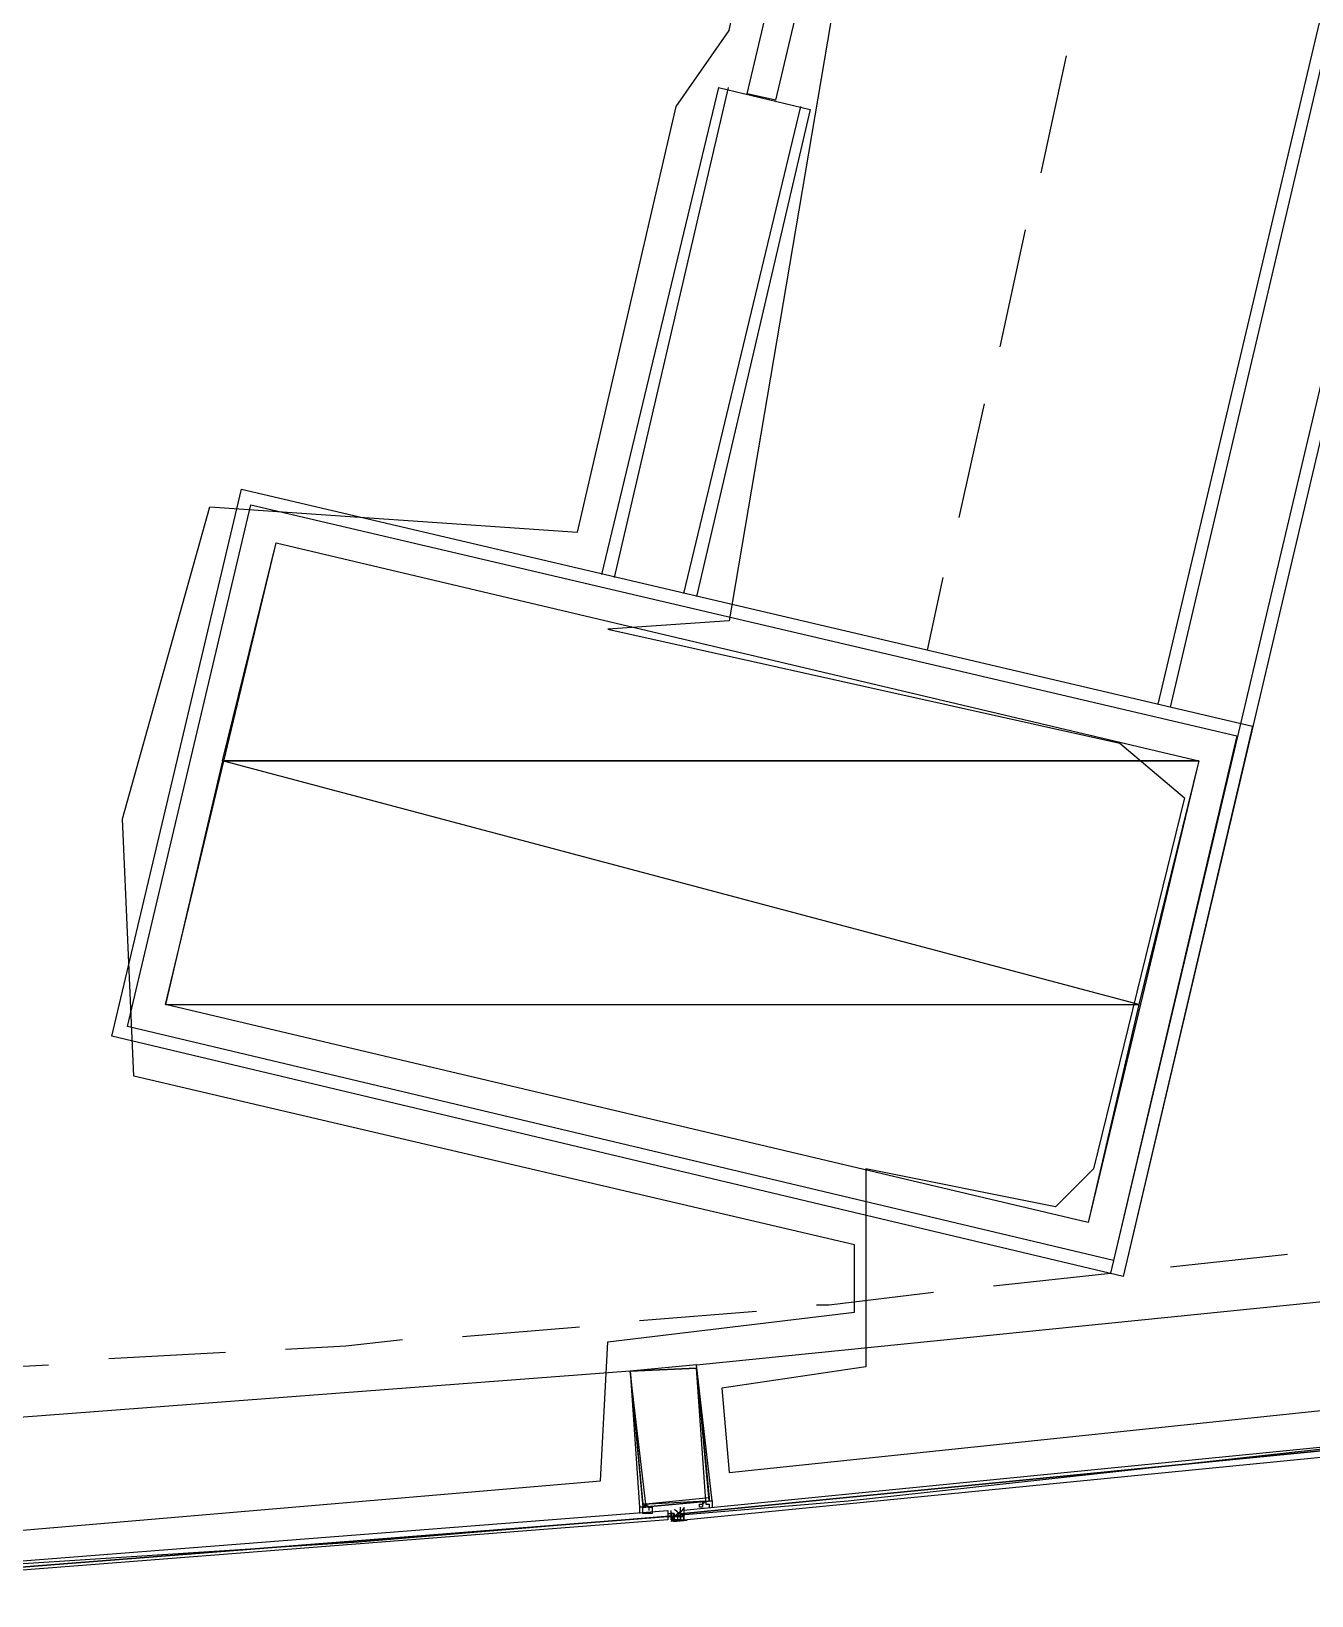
# Model space of a CAD drawing. Header units: feet. Extents: x -84 to 198, y -22 to 181.
# Drawn here: x 69.41 to 74.81, y 15.92 to 22.52 of the extents above; entities that cross this region are included whole.
import ezdxf

# ---------------------------------------------------------------- set-up
doc = ezdxf.new("R2010")
doc.units = ezdxf.units.FT
for name, color, linetype in [('A-AREA-COMUN', 252, 'CONTINUOUS'), ('A-AREA-UNIDAD', 30, 'CONTINUOUS'), ('A-LINEA', 7, 'CONTINUOUS'), ('A-MURO-CONCRETO', 8, 'CONTINUOUS')]:
    doc.layers.add(name, color=color, linetype=linetype)

msp = doc.modelspace()

# ---------------------------------------------------------------- linework, layer by layer
at = {"layer": 'A-AREA-COMUN'}
msp.add_lwpolyline([(65.52, 41.44), (59.728, 16.64), (56.352, 16.8356), (56.32, 16.48), (63.04, 16.0889), (68.48, 16.1244), (71.808, 16.4089), (71.84, 16.9956), (72.88, 17.12), (72.88, 17.4044), (69.84, 18.1156), (69.792, 19.2), (70.16, 20.5156), (71.712, 20.4089), (72.128, 22.2044), (72.352, 22.5244), (73.92, 30.0444)], dxfattribs=at)
at = {"layer": 'A-AREA-UNIDAD'}
msp.add_lwpolyline([(73.76, 27.52), (73.248, 25.3156), (72.352, 20.0356), (71.84, 20), (74, 19.52), (74.272, 19.2889), (73.888, 17.7244), (73.728, 17.5644), (72.928, 17.7244), (72.928, 16.8889), (72.32, 16.8), (72.352, 16.4444), (76.608, 16.8889), (84.928, 18.4889)], dxfattribs=at)
at = {"layer": 'A-LINEA'}
for p, q in [((78.3333, 35.7644), (73.96, 17.2844)), ((78.36, 35.6978), (74.0133, 17.2711)), ((76.44, 29.3111), (74.16, 19.6844)), ((74.2133, 19.6711), (76.4933, 29.3511)), ((73.7733, 22.4178), (73.6667, 21.9244)), ((72.3067, 22.2844), (71.8133, 20.2311)), ((72.3467, 22.2844), (71.8667, 20.2178)), ((72.3067, 22.2844), (72.6933, 22.1911)), ((72.16, 20.1511), (72.6533, 22.2044)), ((72.6933, 22.1911), (72.2133, 20.1378)), ((73.6, 21.6844), (73.4933, 21.1911)), ((73.4267, 20.9511), (73.32, 20.4711)), ((73.2533, 20.2178), (73.1867, 19.9111)), ((74.2133, 17.3111), (74.7067, 17.3644)), ((72.2133, 16.8978), (75.9067, 17.2711)), ((73.4667, 17.2311), (73.96, 17.2844)), ((71.9733, 17.0844), (72.4667, 17.1244)), ((71.2267, 17.0178), (71.72, 17.0578)), ((68.9867, 16.8711), (69.48, 16.8978)), ((69.7333, 16.9244), (70.2267, 16.9511)), ((71.9333, 16.8711), (68.2267, 16.5911)), ((72, 16.2978), (72, 16.2978)), ((72.16, 16.2978), (72.16, 16.2978)), ((72.24, 16.3111), (72.24, 16.3244)), ((72.24, 16.2978), (72.24, 16.2978)), ((72.2533, 16.3111), (72.2533, 16.3111)), ((72.2533, 16.2978), (72.2533, 16.2978)), ((72.2533, 16.2978), (72.2533, 16.2978)), ((72.2667, 16.3244), (72.2667, 16.3244)), ((72, 16.2711), (72, 16.2711)), ((72, 16.2711), (72, 16.2711)), ((72.0133, 16.2711), (72.0133, 16.2711)), ((72.0933, 16.2844), (72.0933, 16.2844)), ((72.0933, 16.2844), (72.0933, 16.2844)), ((72.0933, 16.2844), (72.0933, 16.2844)), ((72.0933, 16.2844), (72.0933, 16.2844)), ((72.0933, 16.2844), (72.0933, 16.2711)), ((72.0933, 16.2844), (72.0933, 16.2844)), ((72.0933, 16.2844), (72.0933, 16.2844)), ((72.0933, 16.2711), (72.0933, 16.2711)), ((72.0933, 16.2711), (72.0933, 16.2711)), ((72.0933, 16.2711), (72.0933, 16.2711)), ((72.0933, 16.2711), (72.0933, 16.2578)), ((72.0933, 16.2711), (72.0933, 16.2711)), ((72.0933, 16.2711), (72.0933, 16.2711)), ((72.0933, 16.2711), (72.0933, 16.2711)), ((72.0933, 16.2711), (72.0933, 16.2711)), ((72.0933, 16.2711), (72.0933, 16.2711)), ((72.0933, 16.2711), (72.1067, 16.2711)), ((72.0933, 16.2578), (72.0933, 16.2578)), ((72.0933, 16.2578), (72.0933, 16.2578)), ((72.0933, 16.2578), (72.0933, 16.2578)), ((72.0933, 16.2578), (72.0933, 16.2444)), ((72.0933, 16.2578), (72.1067, 16.2578)), ((72.0933, 16.2578), (72.0933, 16.2578)), ((72.0933, 16.2578), (72.0933, 16.2578)), ((72.0933, 16.2578), (72.1067, 16.2578)), ((72.0933, 16.2578), (72.0933, 16.2578)), ((72.0933, 16.2578), (72.0933, 16.2578)), ((72.0933, 16.2578), (72.0933, 16.2578)), ((72.1067, 16.2578), (72.0933, 16.2578)), ((72.0933, 16.2578), (72.0933, 16.2578)), ((72.0933, 16.2578), (72.0933, 16.2578)), ((72.0933, 16.2578), (72.0933, 16.2578)), ((72.0933, 16.2444), (72.0933, 16.2444)), ((72.0933, 16.2444), (72.0933, 16.2444)), ((72.0933, 16.2444), (72.0933, 16.2444)), ((72.1626, 16.2415), (72.1048, 16.237)), ((72.1067, 16.2844), (72.1067, 16.2844)), ((72.1067, 16.2844), (72.1067, 16.2844)), ((72.1067, 16.2844), (72.1067, 16.2844)), ((72.1067, 16.2844), (72.1067, 16.2844)), ((72.1067, 16.2844), (72.1067, 16.2844)), ((72.1067, 16.2844), (72.1067, 16.2844)), ((72.1067, 16.2844), (72.1067, 16.2844)), ((72.1067, 16.2711), (72.1067, 16.2711)), ((72.1067, 16.2711), (72.1067, 16.2711)), ((72.1067, 16.2711), (72.1067, 16.2711)), ((72.1067, 16.2711), (72.1067, 16.2711)), ((72.1067, 16.2711), (72.1067, 16.2711)), ((72.1067, 16.2711), (72.12, 16.2711)), ((72.1067, 16.2711), (72.1067, 16.2578)), ((72.1067, 16.2711), (72.1067, 16.2711)), ((72.1067, 16.2711), (72.1067, 16.2711)), ((72.1067, 16.2711), (72.1067, 16.2711)), ((72.1067, 16.2711), (72.1067, 16.2711)), ((72.1067, 16.2711), (72.1067, 16.2711)), ((72.1067, 16.2711), (72.1067, 16.2711)), ((72.1067, 16.2711), (72.1067, 16.2711)), ((72.1067, 16.2578), (72.1067, 16.2711)), ((72.1067, 16.2711), (72.1067, 16.2711)), ((72.1067, 16.2711), (72.1067, 16.2711)), ((72.1067, 16.2578), (72.1067, 16.2711)), ((72.1067, 16.2711), (72.1067, 16.2711)), ((72.1067, 16.2711), (72.1067, 16.2711)), ((72.1067, 16.2711), (72.1067, 16.2711)), ((72.1067, 16.2711), (72.1067, 16.2711)), ((72.1067, 16.2711), (72.1067, 16.2711)), ((72.1067, 16.2711), (72.12, 16.2711)), ((72.1067, 16.2711), (72.1067, 16.2711)), ((72.1067, 16.2711), (72.1067, 16.2711)), ((72.1067, 16.2578), (72.1067, 16.2711)), ((72.12, 16.2711), (72.1067, 16.2711)), ((72.1067, 16.2711), (72.1067, 16.2711)), ((72.1067, 16.2711), (72.1067, 16.2711)), ((72.1067, 16.2711), (72.1067, 16.2711)), ((72.1067, 16.2711), (72.1067, 16.2711)), ((72.1067, 16.2711), (72.1067, 16.2578)), ((72.1067, 16.2578), (72.1067, 16.2444)), ((72.1067, 16.2578), (72.1067, 16.2444)), ((72.1067, 16.2578), (72.12, 16.2578)), ((72.1067, 16.2578), (72.12, 16.2578)), ((72.1067, 16.2578), (72.1067, 16.2578)), ((72.1067, 16.2578), (72.1067, 16.2578)), ((72.1067, 16.2578), (72.1067, 16.2578)), ((72.1067, 16.2578), (72.1067, 16.2578)), ((72.1067, 16.2578), (72.1067, 16.2578)), ((72.1067, 16.2578), (72.1067, 16.2578)), ((72.1067, 16.2578), (72.1067, 16.2578)), ((72.1067, 16.2578), (72.1067, 16.2578)), ((72.1067, 16.2578), (72.1067, 16.2578)), ((72.1067, 16.2578), (72.1067, 16.2578)), ((72.1067, 16.2578), (72.1067, 16.2578)), ((72.1067, 16.2578), (72.1067, 16.2578)), ((72.1067, 16.2578), (72.1067, 16.2578)), ((72.1067, 16.2578), (72.1067, 16.2578)), ((72.1067, 16.2578), (72.1067, 16.2578)), ((72.1067, 16.2578), (72.1067, 16.2578)), ((72.1067, 16.2578), (72.1067, 16.2578)), ((72.1067, 16.2578), (72.1067, 16.2578)), ((72.1067, 16.2578), (72.1067, 16.2578)), ((72.1067, 16.2578), (72.1067, 16.2444)), ((72.1067, 16.2578), (72.1067, 16.2578)), ((72.1067, 16.2444), (72.1067, 16.2578)), ((72.1067, 16.2578), (72.1067, 16.2578)), ((72.1067, 16.2444), (72.1067, 16.2578)), ((72.1067, 16.2578), (72.1067, 16.2578)), ((72.1067, 16.2578), (72.1067, 16.2578)), ((72.1067, 16.2578), (72.1067, 16.2578)), ((72.1067, 16.2578), (72.1067, 16.2578)), ((72.1067, 16.2578), (72.1067, 16.2578)), ((72.12, 16.2578), (72.1067, 16.2578)), ((72.1067, 16.2578), (72.1067, 16.2578)), ((72.1067, 16.2578), (72.1067, 16.2578)), ((72.1067, 16.2578), (72.1067, 16.2578)), ((72.1067, 16.2578), (72.1067, 16.2578)), ((72.1067, 16.2578), (72.1067, 16.2578)), ((72.1067, 16.2578), (72.1067, 16.2578)), ((72.12, 16.2578), (72.1067, 16.2578)), ((72.1067, 16.2578), (72.1067, 16.2578)), ((72.1067, 16.2578), (72.1067, 16.2578)), ((72.1067, 16.2578), (72.1067, 16.2578)), ((72.1067, 16.2578), (72.1067, 16.2578)), ((72.12, 16.2578), (72.1067, 16.2444)), ((72.12, 16.2444), (72.1067, 16.2578)), ((72.1067, 16.2444), (72.1067, 16.2578)), ((72.1067, 16.2444), (72.12, 16.2444)), ((72.1067, 16.2444), (72.1067, 16.2444)), ((72.1067, 16.2444), (72.1067, 16.2444)), ((72.1067, 16.2444), (72.1067, 16.2444)), ((72.1067, 16.2444), (72.1067, 16.2444)), ((72.1067, 16.2444), (72.1067, 16.2444)), ((72.1067, 16.2444), (72.1067, 16.2444)), ((72.1067, 16.2444), (72.1067, 16.2444)), ((72.1067, 16.2444), (72.1067, 16.2444)), ((72.1067, 16.2444), (72.1067, 16.2444)), ((72.1067, 16.2444), (72.1067, 16.2444)), ((72.1067, 16.2444), (72.1067, 16.2444)), ((72.1067, 16.2444), (72.1067, 16.2444)), ((72.1067, 16.2444), (72.1067, 16.2444)), ((72.1067, 16.2444), (72.1067, 16.2444)), ((72.1067, 16.2444), (72.1067, 16.2444)), ((72.1067, 16.2444), (72.1067, 16.2444)), ((72.1067, 16.2444), (72.1067, 16.2444)), ((72.1067, 16.2444), (72.1067, 16.2444)), ((72.1067, 16.2444), (72.1067, 16.2444)), ((72.1067, 16.2444), (72.1067, 16.2444)), ((72.1067, 16.2444), (72.1067, 16.2444)), ((72.1067, 16.2444), (72.1067, 16.2444)), ((72.1067, 16.2444), (72.1067, 16.2444)), ((72.1067, 16.2444), (72.1067, 16.2444)), ((72.12, 16.2444), (72.1067, 16.2444)), ((72.1067, 16.2444), (72.1067, 16.2444)), ((72.1067, 16.2444), (72.1067, 16.2444)), ((72.1067, 16.2444), (72.1067, 16.2444)), ((72.1067, 16.2444), (72.1067, 16.2444)), ((72.1067, 16.2444), (72.12, 16.2444)), ((72.1067, 16.2444), (72.12, 16.2444)), ((72.1067, 16.2444), (72.1067, 16.2444)), ((72.1742, 16.2419), (72.1165, 16.2362)), ((72.12, 16.2711), (72.12, 16.2711)), ((72.12, 16.2711), (72.12, 16.2711)), ((72.12, 16.2711), (72.12, 16.2711)), ((72.12, 16.2578), (72.12, 16.2711)), ((72.12, 16.2711), (72.12, 16.2711)), ((72.12, 16.2578), (72.12, 16.2711)), ((72.12, 16.2711), (72.12, 16.2711)), ((72.12, 16.2711), (72.12, 16.2578)), ((72.12, 16.2711), (72.12, 16.2711)), ((72.12, 16.2711), (72.12, 16.2711)), ((72.12, 16.2711), (72.12, 16.2578)), ((72.12, 16.2711), (72.12, 16.2711)), ((72.12, 16.2711), (72.12, 16.2711)), ((72.12, 16.2711), (72.12, 16.2711)), ((72.1333, 16.2711), (72.12, 16.2578)), ((72.12, 16.2711), (72.12, 16.2711)), ((72.12, 16.2711), (72.12, 16.2711)), ((72.12, 16.2578), (72.12, 16.2711)), ((72.12, 16.2711), (72.12, 16.2711)), ((72.12, 16.2711), (72.12, 16.2711)), ((72.12, 16.2578), (72.12, 16.2578)), ((72.12, 16.2578), (72.12, 16.2578)), ((72.12, 16.2578), (72.12, 16.2578)), ((72.12, 16.2578), (72.12, 16.2578)), ((72.12, 16.2578), (72.12, 16.2578)), ((72.12, 16.2578), (72.12, 16.2578)), ((72.12, 16.2578), (72.12, 16.2578)), ((72.12, 16.2578), (72.12, 16.2578)), ((72.12, 16.2578), (72.12, 16.2578)), ((72.12, 16.2578), (72.1333, 16.2578)), ((72.12, 16.2578), (72.12, 16.2578)), ((72.12, 16.2578), (72.1333, 16.2578)), ((72.12, 16.2578), (72.12, 16.2578)), ((72.12, 16.2578), (72.12, 16.2578)), ((72.12, 16.2578), (72.12, 16.2578)), ((72.12, 16.2578), (72.12, 16.2578)), ((72.12, 16.2444), (72.12, 16.2578)), ((72.12, 16.2578), (72.12, 16.2578)), ((72.12, 16.2578), (72.1333, 16.2578)), ((72.12, 16.2444), (72.12, 16.2578)), ((72.12, 16.2578), (72.12, 16.2578)), ((72.12, 16.2578), (72.12, 16.2578)), ((72.12, 16.2578), (72.12, 16.2578)), ((72.12, 16.2578), (72.12, 16.2578)), ((72.12, 16.2578), (72.12, 16.2578)), ((72.12, 16.2578), (72.12, 16.2578)), ((72.12, 16.2578), (72.12, 16.2578)), ((72.12, 16.2578), (72.12, 16.2578)), ((72.12, 16.2578), (72.12, 16.2578)), ((72.12, 16.2578), (72.12, 16.2578)), ((72.12, 16.2578), (72.12, 16.2444)), ((72.12, 16.2578), (72.12, 16.2578)), ((72.12, 16.2578), (72.12, 16.2578)), ((72.12, 16.2578), (72.12, 16.2578)), ((72.12, 16.2578), (72.12, 16.2578)), ((72.12, 16.2578), (72.12, 16.2578)), ((72.1333, 16.2578), (72.12, 16.2578)), ((72.12, 16.2578), (72.12, 16.2578)), ((72.12, 16.2578), (72.12, 16.2578)), ((72.12, 16.2578), (72.12, 16.2578)), ((72.12, 16.2578), (72.12, 16.2578)), ((72.12, 16.2578), (72.12, 16.2578)), ((72.12, 16.2578), (72.12, 16.2578)), ((72.1333, 16.2578), (72.12, 16.2578)), ((72.12, 16.2578), (72.12, 16.2578)), ((72.12, 16.2578), (72.12, 16.2578)), ((72.12, 16.2578), (72.12, 16.2578)), ((72.12, 16.2578), (72.12, 16.2578)), ((72.12, 16.2578), (72.12, 16.2578)), ((72.12, 16.2578), (72.12, 16.2578)), ((72.12, 16.2578), (72.12, 16.2578)), ((72.12, 16.2578), (72.12, 16.2578)), ((72.12, 16.2578), (72.12, 16.2578)), ((72.12, 16.2578), (72.12, 16.2578)), ((72.12, 16.2578), (72.12, 16.2578)), ((72.12, 16.2578), (72.12, 16.2578)), ((72.12, 16.2578), (72.12, 16.2578)), ((72.12, 16.2578), (72.12, 16.2578)), ((72.12, 16.2578), (72.12, 16.2578)), ((72.12, 16.2578), (72.12, 16.2578)), ((72.12, 16.2578), (72.12, 16.2578)), ((72.12, 16.2578), (72.12, 16.2578)), ((72.12, 16.2444), (72.1333, 16.2444)), ((72.12, 16.2444), (72.12, 16.2444)), ((72.12, 16.2444), (72.12, 16.2444)), ((72.12, 16.2444), (72.12, 16.2444)), ((72.12, 16.2444), (72.12, 16.2444)), ((72.12, 16.2444), (72.12, 16.2444)), ((72.12, 16.2444), (72.12, 16.2444)), ((72.12, 16.2444), (72.12, 16.2444)), ((72.12, 16.2444), (72.12, 16.2444)), ((72.12, 16.2444), (72.12, 16.2444)), ((72.12, 16.2444), (72.12, 16.2444)), ((72.12, 16.2444), (72.12, 16.2444)), ((72.12, 16.2444), (72.12, 16.2444)), ((72.12, 16.2444), (72.12, 16.2444)), ((72.12, 16.2444), (72.12, 16.2444)), ((72.12, 16.2444), (72.12, 16.2444)), ((72.12, 16.2444), (72.12, 16.2444)), ((72.12, 16.2444), (72.12, 16.2444)), ((72.12, 16.2444), (72.12, 16.2444)), ((72.12, 16.2444), (72.12, 16.2444)), ((72.12, 16.2444), (72.12, 16.2444)), ((72.12, 16.2444), (72.12, 16.2444)), ((72.1333, 16.2444), (72.12, 16.2444)), ((72.12, 16.2444), (72.12, 16.2444)), ((72.12, 16.2444), (72.12, 16.2444)), ((72.12, 16.2444), (72.12, 16.2444)), ((72.12, 16.2444), (72.12, 16.2444)), ((72.12, 16.2444), (72.12, 16.2444)), ((72.12, 16.2444), (72.12, 16.2444)), ((72.12, 16.2444), (72.12, 16.2444)), ((72.12, 16.2444), (72.12, 16.2444)), ((72.12, 16.2444), (72.12, 16.2444)), ((72.1333, 16.2711), (72.1333, 16.2711)), ((72.1333, 16.2711), (72.1333, 16.2711)), ((72.1333, 16.2711), (72.1333, 16.2711)), ((72.1333, 16.2711), (72.1333, 16.2711)), ((72.1333, 16.2711), (72.1333, 16.2711)), ((72.1333, 16.2711), (72.1333, 16.2711)), ((72.1333, 16.2711), (72.1333, 16.2578)), ((72.1333, 16.2711), (72.1333, 16.2711)), ((72.1333, 16.2711), (72.1333, 16.2711)), ((72.1333, 16.2578), (72.1333, 16.2711)), ((72.1333, 16.2711), (72.1333, 16.2711)), ((72.1333, 16.2711), (72.1333, 16.2711)), ((72.1333, 16.2711), (72.1333, 16.2711)), ((72.1333, 16.2711), (72.1333, 16.2578)), ((72.1333, 16.2711), (72.1333, 16.2711)), ((72.1333, 16.2711), (72.1333, 16.2711)), ((72.1333, 16.2711), (72.1333, 16.2711)), ((72.1333, 16.2711), (72.1333, 16.2711)), ((72.1333, 16.2711), (72.1333, 16.2711)), ((72.1333, 16.2711), (72.1333, 16.2711)), ((72.1333, 16.2711), (72.1333, 16.2711)), ((72.1333, 16.2578), (72.1333, 16.2711)), ((72.1467, 16.2711), (72.1333, 16.2711)), ((72.1333, 16.2711), (72.1333, 16.2711)), ((72.1333, 16.2578), (72.1333, 16.2711)), ((72.1333, 16.2578), (72.1333, 16.2578)), ((72.1333, 16.2578), (72.1333, 16.2578)), ((72.1333, 16.2578), (72.1333, 16.2578)), ((72.1333, 16.2578), (72.1333, 16.2578)), ((72.1333, 16.2578), (72.1333, 16.2578)), ((72.1333, 16.2578), (72.1333, 16.2578)), ((72.1333, 16.2578), (72.1333, 16.2578)), ((72.1333, 16.2578), (72.1333, 16.2578)), ((72.1333, 16.2578), (72.1333, 16.2444)), ((72.1333, 16.2578), (72.1333, 16.2578)), ((72.1333, 16.2578), (72.1333, 16.2578)), ((72.1333, 16.2578), (72.1333, 16.2578)), ((72.1333, 16.2578), (72.1333, 16.2578)), ((72.1333, 16.2578), (72.1333, 16.2578)), ((72.1333, 16.2578), (72.1333, 16.2578)), ((72.1333, 16.2578), (72.1333, 16.2578)), ((72.1333, 16.2578), (72.1333, 16.2578)), ((72.1333, 16.2578), (72.1333, 16.2578)), ((72.1333, 16.2578), (72.1333, 16.2578)), ((72.1333, 16.2578), (72.1333, 16.2578)), ((72.1333, 16.2578), (72.1333, 16.2578)), ((72.1333, 16.2578), (72.1333, 16.2578)), ((72.1333, 16.2578), (72.1333, 16.2578)), ((72.1333, 16.2578), (72.1333, 16.2578)), ((72.1333, 16.2578), (72.1333, 16.2578)), ((72.1467, 16.2578), (72.1333, 16.2578)), ((72.1333, 16.2578), (72.1333, 16.2578)), ((72.1333, 16.2578), (72.1333, 16.2578)), ((72.1467, 16.2578), (72.1333, 16.2578)), ((72.1333, 16.2578), (72.1333, 16.2578)), ((72.1333, 16.2578), (72.1333, 16.2578)), ((72.1333, 16.2578), (72.1467, 16.2578)), ((72.1333, 16.2578), (72.1333, 16.2578)), ((72.1333, 16.2578), (72.1333, 16.2578)), ((72.1333, 16.2578), (72.1333, 16.2578)), ((72.1333, 16.2578), (72.1333, 16.2444)), ((72.1333, 16.2578), (72.1333, 16.2578)), ((72.1333, 16.2578), (72.1333, 16.2578)), ((72.1333, 16.2578), (72.1333, 16.2578)), ((72.1333, 16.2578), (72.1333, 16.2578)), ((72.1333, 16.2578), (72.1333, 16.2578)), ((72.1333, 16.2578), (72.1333, 16.2578)), ((72.1333, 16.2578), (72.1333, 16.2578)), ((72.1333, 16.2578), (72.1333, 16.2578)), ((72.1333, 16.2578), (72.1333, 16.2578)), ((72.1333, 16.2578), (72.1333, 16.2578)), ((72.1333, 16.2578), (72.1333, 16.2578)), ((72.1333, 16.2578), (72.1333, 16.2578)), ((72.1333, 16.2578), (72.1333, 16.2578)), ((72.1333, 16.2578), (72.1333, 16.2444)), ((72.1333, 16.2578), (72.1333, 16.2578)), ((72.1333, 16.2578), (72.1333, 16.2578)), ((72.1333, 16.2578), (72.1333, 16.2578)), ((72.1333, 16.2578), (72.1333, 16.2578)), ((72.1333, 16.2578), (72.1333, 16.2578)), ((72.1333, 16.2578), (72.1333, 16.2578)), ((72.1333, 16.2578), (72.1333, 16.2444)), ((72.1333, 16.2578), (72.1333, 16.2578)), ((72.1333, 16.2578), (72.1333, 16.2578)), ((72.1333, 16.2578), (72.1467, 16.2578)), ((72.1333, 16.2578), (72.1467, 16.2578)), ((72.1333, 16.2578), (72.1333, 16.2578)), ((72.1333, 16.2578), (72.1333, 16.2578)), ((72.1333, 16.2578), (72.1467, 16.2578)), ((72.1333, 16.2578), (72.1467, 16.2578)), ((72.1333, 16.2444), (72.1333, 16.2444)), ((72.1333, 16.2444), (72.1333, 16.2444)), ((72.1333, 16.2444), (72.1467, 16.2444)), ((72.1333, 16.2444), (72.1333, 16.2444)), ((72.1333, 16.2444), (72.1333, 16.2444)), ((72.1333, 16.2444), (72.1333, 16.2444)), ((72.1333, 16.2444), (72.1333, 16.2444)), ((72.1333, 16.2444), (72.1333, 16.2444)), ((72.1333, 16.2444), (72.1333, 16.2444)), ((72.1333, 16.2444), (72.1333, 16.2444)), ((72.1467, 16.2444), (72.1333, 16.2444)), ((72.1333, 16.2444), (72.1333, 16.2444)), ((72.1333, 16.2444), (72.1333, 16.2444)), ((72.1333, 16.2444), (72.1333, 16.2444)), ((72.1467, 16.2444), (72.1333, 16.2444)), ((72.1333, 16.2444), (72.1333, 16.2444)), ((72.1333, 16.2444), (72.1333, 16.2444)), ((72.1333, 16.2444), (72.1333, 16.2444)), ((72.1467, 16.2844), (72.1467, 16.2844)), ((72.1467, 16.2844), (72.1467, 16.2844)), ((72.1467, 16.2844), (72.1467, 16.2844)), ((72.1467, 16.2844), (72.1467, 16.2844)), ((72.1467, 16.2844), (72.1467, 16.2844)), ((72.1467, 16.2844), (72.1467, 16.2844)), ((72.1467, 16.2844), (72.1467, 16.2844)), ((72.1467, 16.2844), (72.1467, 16.2711)), ((72.1467, 16.2711), (72.1467, 16.2711)), ((72.1467, 16.2711), (72.1467, 16.2711)), ((72.1467, 16.2711), (72.1467, 16.2711)), ((72.1467, 16.2711), (72.1467, 16.2711)), ((72.1467, 16.2711), (72.1467, 16.2711)), ((72.1467, 16.2711), (72.1467, 16.2711)), ((72.1467, 16.2711), (72.1467, 16.2711)), ((72.1467, 16.2711), (72.1467, 16.2711)), ((72.1467, 16.2711), (72.1467, 16.2711)), ((72.1467, 16.2711), (72.1467, 16.2711)), ((72.1467, 16.2578), (72.1467, 16.2711)), ((72.1467, 16.2711), (72.1467, 16.2711)), ((72.1467, 16.2711), (72.1467, 16.2711)), ((72.1467, 16.2711), (72.1467, 16.2711)), ((72.1467, 16.2711), (72.1467, 16.2711)), ((72.1467, 16.2711), (72.1467, 16.2711)), ((72.1467, 16.2711), (72.1467, 16.2711)), ((72.1467, 16.2578), (72.1467, 16.2711)), ((72.1467, 16.2711), (72.1467, 16.2711)), ((72.1467, 16.2711), (72.1467, 16.2711)), ((72.1467, 16.2711), (72.1467, 16.2711)), ((72.1467, 16.2711), (72.1467, 16.2711)), ((72.1467, 16.2711), (72.1467, 16.2711)), ((72.1467, 16.2711), (72.1467, 16.2711)), ((72.1467, 16.2711), (72.16, 16.2578)), ((72.1467, 16.2711), (72.1467, 16.2711)), ((72.1467, 16.2711), (72.1467, 16.2711)), ((72.1467, 16.2711), (72.1467, 16.2578)), ((72.1467, 16.2711), (72.1467, 16.2711)), ((72.1467, 16.2711), (72.1467, 16.2711)), ((72.1467, 16.2711), (72.1467, 16.2711)), ((72.1467, 16.2711), (72.1467, 16.2711)), ((72.1467, 16.2711), (72.1467, 16.2711)), ((72.1467, 16.2711), (72.1467, 16.2711)), ((72.1467, 16.2711), (72.1467, 16.2711)), ((72.1467, 16.2711), (72.1467, 16.2711)), ((72.1467, 16.2711), (72.1467, 16.2711)), ((72.1467, 16.2711), (72.1467, 16.2711)), ((72.1467, 16.2711), (72.1467, 16.2711)), ((72.1467, 16.2711), (72.1467, 16.2711)), ((72.1467, 16.2711), (72.16, 16.2711)), ((72.1467, 16.2711), (72.1467, 16.2711)), ((72.1467, 16.2711), (72.1467, 16.2711)), ((72.1467, 16.2711), (72.1467, 16.2711)), ((72.1467, 16.2711), (72.1467, 16.2711)), ((72.1467, 16.2711), (72.1467, 16.2711)), ((72.1467, 16.2711), (72.1467, 16.2711)), ((72.1467, 16.2578), (72.1467, 16.2578)), ((72.1467, 16.2578), (72.1467, 16.2578)), ((72.1467, 16.2578), (72.1467, 16.2578)), ((72.1467, 16.2578), (72.1467, 16.2578)), ((72.1467, 16.2578), (72.1467, 16.2578)), ((72.1467, 16.2578), (72.1467, 16.2578)), ((72.1467, 16.2578), (72.1467, 16.2578)), ((72.1467, 16.2578), (72.1467, 16.2578)), ((72.1467, 16.2578), (72.1467, 16.2578)), ((72.1467, 16.2578), (72.1467, 16.2578)), ((72.1467, 16.2578), (72.1467, 16.2578)), ((72.1467, 16.2578), (72.1467, 16.2444)), ((72.1467, 16.2578), (72.1467, 16.2578)), ((72.1467, 16.2578), (72.1467, 16.2578)), ((72.1467, 16.2578), (72.1467, 16.2578)), ((72.1467, 16.2578), (72.1467, 16.2578)), ((72.1467, 16.2578), (72.1467, 16.2578)), ((72.1467, 16.2578), (72.1467, 16.2578)), ((72.1467, 16.2444), (72.1467, 16.2578)), ((72.1467, 16.2578), (72.1467, 16.2578)), ((72.1467, 16.2578), (72.1467, 16.2578)), ((72.16, 16.2578), (72.1467, 16.2578)), ((72.1467, 16.2578), (72.1467, 16.2578)), ((72.1467, 16.2578), (72.1467, 16.2578)), ((72.1467, 16.2578), (72.1467, 16.2578)), ((72.1467, 16.2578), (72.1467, 16.2578)), ((72.1467, 16.2578), (72.1467, 16.2578)), ((72.1467, 16.2578), (72.1467, 16.2578)), ((72.1467, 16.2578), (72.1467, 16.2578)), ((72.1467, 16.2578), (72.1467, 16.2578)), ((72.1467, 16.2578), (72.1467, 16.2578)), ((72.1467, 16.2578), (72.1467, 16.2578)), ((72.1467, 16.2578), (72.1467, 16.2578)), ((72.1467, 16.2578), (72.1467, 16.2578)), ((72.1467, 16.2578), (72.1467, 16.2578)), ((72.1467, 16.2578), (72.1467, 16.2578)), ((72.1467, 16.2578), (72.1467, 16.2578)), ((72.1467, 16.2578), (72.16, 16.2578)), ((72.16, 16.2578), (72.1467, 16.2578)), ((72.1467, 16.2578), (72.1467, 16.2578)), ((72.1467, 16.2444), (72.1467, 16.2578)), ((72.1467, 16.2578), (72.1467, 16.2578)), ((72.1467, 16.2578), (72.1467, 16.2578)), ((72.1467, 16.2444), (72.1467, 16.2578)), ((72.1467, 16.2578), (72.1467, 16.2578)), ((72.1467, 16.2578), (72.1467, 16.2578)), ((72.1467, 16.2578), (72.1467, 16.2578)), ((72.1467, 16.2578), (72.1467, 16.2578)), ((72.1467, 16.2444), (72.1467, 16.2578)), ((72.1467, 16.2578), (72.1467, 16.2578)), ((72.1467, 16.2444), (72.1467, 16.2444)), ((72.1467, 16.2444), (72.1467, 16.2444)), ((72.1467, 16.2444), (72.1467, 16.2444)), ((72.1467, 16.2444), (72.1467, 16.2444)), ((72.1467, 16.2444), (72.1467, 16.2444)), ((72.1467, 16.2444), (72.1467, 16.2444)), ((72.1467, 16.2444), (72.1467, 16.2444)), ((72.1467, 16.2444), (72.1467, 16.2444)), ((72.1467, 16.2444), (72.1467, 16.2444)), ((72.1467, 16.2444), (72.1467, 16.2444)), ((72.1467, 16.2444), (72.1467, 16.2444)), ((72.1467, 16.2444), (72.1467, 16.2444)), ((72.1467, 16.2444), (72.1467, 16.2444)), ((72.1467, 16.2444), (72.1467, 16.2444)), ((72.1467, 16.2444), (72.1467, 16.2444)), ((72.1467, 16.2444), (72.1467, 16.2444)), ((72.1467, 16.2444), (72.1467, 16.2444)), ((72.1467, 16.2444), (72.1467, 16.2444)), ((72.1467, 16.2444), (72.1467, 16.2444)), ((72.1467, 16.2444), (72.1467, 16.2444)), ((72.1467, 16.2444), (72.1467, 16.2444)), ((72.1467, 16.2444), (72.16, 16.2444)), ((72.1467, 16.2444), (72.1467, 16.2444)), ((72.16, 16.2844), (72.16, 16.2844)), ((72.16, 16.2844), (72.16, 16.2844)), ((72.16, 16.2844), (72.16, 16.2844)), ((72.16, 16.2844), (72.16, 16.2844)), ((72.16, 16.2844), (72.16, 16.2844)), ((72.16, 16.2844), (72.16, 16.2844)), ((72.16, 16.2844), (72.16, 16.2844)), ((72.16, 16.2844), (72.16, 16.2844)), ((72.16, 16.2844), (72.16, 16.2844)), ((72.16, 16.2844), (72.16, 16.2711)), ((72.16, 16.2844), (72.16, 16.2711)), ((72.16, 16.2844), (72.16, 16.2844)), ((72.16, 16.2844), (72.16, 16.2844)), ((72.16, 16.2711), (72.16, 16.2711)), ((72.16, 16.2711), (72.16, 16.2711)), ((72.16, 16.2711), (72.16, 16.2711)), ((72.16, 16.2711), (72.16, 16.2711)), ((72.16, 16.2711), (72.16, 16.2711)), ((72.16, 16.2711), (72.16, 16.2711)), ((72.16, 16.2711), (72.16, 16.2711)), ((72.16, 16.2711), (72.16, 16.2711)), ((72.16, 16.2711), (72.16, 16.2711)), ((72.16, 16.2711), (72.16, 16.2711)), ((72.16, 16.2711), (72.16, 16.2711)), ((72.16, 16.2711), (72.16, 16.2711)), ((72.16, 16.2711), (72.16, 16.2711)), ((72.16, 16.2578), (72.16, 16.2711)), ((72.16, 16.2578), (72.16, 16.2711)), ((72.16, 16.2578), (72.16, 16.2711)), ((72.16, 16.2711), (72.16, 16.2711)), ((72.16, 16.2578), (72.16, 16.2578)), ((72.16, 16.2578), (72.16, 16.2578)), ((72.16, 16.2578), (72.16, 16.2578)), ((72.16, 16.2578), (72.16, 16.2578)), ((72.16, 16.2578), (72.16, 16.2578)), ((72.16, 16.2578), (72.16, 16.2578)), ((72.16, 16.2578), (72.16, 16.2578)), ((72.16, 16.2578), (72.16, 16.2578)), ((72.16, 16.2578), (72.16, 16.2578)), ((72.16, 16.2578), (72.16, 16.2578)), ((72.16, 16.2444), (72.16, 16.2578)), ((72.16, 16.2578), (72.16, 16.2444)), ((72.16, 16.2578), (72.16, 16.2578)), ((72.16, 16.2578), (72.16, 16.2578)), ((72.16, 16.2578), (72.16, 16.2578)), ((72.16, 16.2578), (72.16, 16.2578)), ((72.16, 16.2578), (72.16, 16.2578)), ((72.16, 16.2578), (72.16, 16.2578)), ((72.16, 16.2444), (72.16, 16.2444)), ((72.16, 16.2444), (72.16, 16.2444)), ((72.16, 16.2444), (72.16, 16.2444)), ((72.16, 16.2444), (72.16, 16.2444)), ((72.16, 16.2444), (72.16, 16.2444)), ((72.16, 16.2444), (72.16, 16.2444)), ((72.16, 16.2444), (72.16, 16.2444))]:
    msp.add_line(p, q, dxfattribs=at)
for points in [[(73.2, 24.9911), (72.5467, 22.2311), (72.4267, 22.2578), (73.08, 25.0178), (73.2, 24.9911)], [(26.7067, 23.3511), (28.04, 21.6178), (31.0267, 20.8311), (34.0133, 20.0978), (37.0133, 19.4044), (40.0267, 18.7778), (43.0533, 18.2044), (46.0933, 17.6844), (49.1467, 17.2178), (52.2, 16.8044), (55.2533, 16.4444), (58.32, 16.1511), (60.4, 16.0178), (62.48, 15.9511), (64.5467, 15.9244), (66.6267, 15.9511), (68.7067, 16.0178), (70.7867, 16.1511), (72.8533, 16.3244), (74.92, 16.5511), (76.9867, 16.8178), (79.04, 17.1511), (81.08, 17.5244), (83.12, 17.9378)], [(70.2933, 20.5911), (74.56, 19.5911), (74.0133, 17.2711), (69.7467, 18.2844), (70.2933, 20.5911)], [(70.3333, 20.5244), (74.4933, 19.5511), (73.9733, 17.3378), (69.8133, 18.3244), (70.3333, 20.5244)], [(74.3333, 19.4444), (73.8667, 17.4978), (69.9733, 18.4178), (70.44, 20.3644), (74.3333, 19.4444)], [(72.72, 17.1511), (72.7733, 17.1511), (73.2133, 17.2044)], [(70.48, 16.9644), (70.7333, 16.9778), (70.9733, 17.0044)], [(72.2133, 16.8978), (71.9333, 16.8711), (71.9733, 16.2978), (72.2667, 16.3244), (72.2133, 16.8978)], [(71.9333, 16.8711), (71.9867, 16.2978), (72.28, 16.3244), (72.2133, 16.8978), (71.9333, 16.8711), (72.2133, 16.8844), (72.2667, 16.3378), (72, 16.3111), (71.9333, 16.8711)], [(72.2133, 16.8844), (71.9333, 16.8711), (71.9867, 16.3111), (72.2533, 16.3244), (72.2133, 16.8844)], [(72.16, 16.2711), (76.0933, 16.6578), (76.0933, 16.6711), (76.08, 16.6711), (72.16, 16.2844), (72.16, 16.2711)], [(72.16, 16.2444), (76.0933, 16.6311), (76.0933, 16.6444), (76.0933, 16.6578), (72.16, 16.2711), (72.16, 16.2578), (72.16, 16.2444)], [(72.0133, 16.2844), (72.0133, 16.2844), (72.0133, 16.2978), (72.0133, 16.2978), (72, 16.2978), (72, 16.2978), (72, 16.2978), (72, 16.2978), (72, 16.3111), (71.9867, 16.3111), (71.9867, 16.3111), (71.9867, 16.2978), (71.9867, 16.2978), (71.9867, 16.2978), (71.9867, 16.2978), (71.9867, 16.2978), (71.9733, 16.2978), (71.9733, 16.2978), (71.9733, 16.2711), (71.9733, 16.2711), (71.9733, 16.2711)], [(72.0133, 16.2711), (72, 16.2711), (72, 16.2711), (71.9867, 16.2711), (71.9867, 16.2711), (71.9867, 16.2711), (71.9867, 16.2978), (71.9867, 16.2978), (72, 16.2978), (72, 16.2978), (72, 16.2978), (71.9867, 16.2978), (71.9867, 16.2978), (72, 16.3111)], [(72, 16.3111), (72.0133, 16.2978), (72.0133, 16.2978), (72, 16.2978), (72, 16.2978), (72, 16.2978)], [(72.0133, 16.2978), (72.0267, 16.2978), (72.0267, 16.2978), (72.0267, 16.2711), (72.0267, 16.2711), (72.0133, 16.2711), (72.0133, 16.2711)], [(72.1467, 16.2444), (72.1467, 16.2578), (72.1467, 16.2711), (72.1467, 16.2844), (72.1467, 16.2978)], [(72.16, 16.2978), (72.16, 16.2844), (72.16, 16.2711), (72.16, 16.2578), (72.16, 16.2444)], [(72.24, 16.2978), (72.24, 16.2978), (72.2267, 16.2978), (72.2267, 16.2978), (72.2267, 16.3111), (72.2267, 16.3111), (72.24, 16.3111), (72.24, 16.3111), (72.24, 16.3244), (72.24, 16.3244), (72.24, 16.3244), (72.24, 16.3244)], [(72.24, 16.2978), (72.24, 16.2978), (72.24, 16.2978), (72.24, 16.3111), (72.24, 16.3111), (72.2533, 16.3244), (72.2533, 16.3244), (72.2533, 16.3244), (72.2533, 16.3244), (72.2533, 16.3244), (72.2533, 16.3244), (72.2533, 16.3378)], [(72.2533, 16.3244), (72.2533, 16.3244), (72.2533, 16.3244), (72.2533, 16.3244), (72.2533, 16.3244), (72.2533, 16.3111), (72.2533, 16.3111), (72.2667, 16.3111), (72.2667, 16.3111), (72.2667, 16.2978), (72.2667, 16.2978), (72.2667, 16.2978)], [(72.2533, 16.3244), (72.2533, 16.3244), (72.2533, 16.3244)], [(72.2533, 16.3244), (72.2533, 16.3244), (72.2533, 16.3244), (72.2533, 16.3244)], [(72.2533, 16.2978), (72.2533, 16.2978), (72.2533, 16.2978)], [(72.2667, 16.3378), (72.2667, 16.3244), (72.2667, 16.3244), (72.2667, 16.3244), (72.2667, 16.3244), (72.2667, 16.3244), (72.28, 16.3244), (72.28, 16.3244), (72.28, 16.2978), (72.28, 16.2978), (72.28, 16.2978)], [(72.2667, 16.2978), (72.2667, 16.2978), (72.2667, 16.2978)], [(72.0933, 16.2711), (72.0933, 16.2578), (68.16, 15.9511), (68.16, 15.9644), (68.16, 15.9778), (72.0933, 16.2844), (72.0933, 16.2711)], [(72.0933, 16.2444), (68.16, 15.9378), (68.16, 15.9511), (72.0933, 16.2578), (72.0933, 16.2444)], [(71.9867, 16.2711), (71.9867, 16.2711), (71.9867, 16.2711)], [(72.0933, 16.2844), (72.0933, 16.2711), (72.0933, 16.2578), (72.0933, 16.2444)], [(72.1067, 16.2444), (72.1067, 16.2578), (72.1067, 16.2711), (72.1067, 16.2844)], [(72.1069, 16.275), (72.1288, 16.2579), (72.1466, 16.2793)], [(72.12, 16.2578), (72.1333, 16.2578), (72.1333, 16.2711)], [(72.12, 16.2578), (72.12, 16.2578), (72.12, 16.2444)], [(72.1201, 16.2891), (72.1414, 16.2712), (72.16, 16.2919)], [(72.16, 16.2578), (72.16, 16.2578), (72.1467, 16.2578)]]:
    msp.add_lwpolyline(points, dxfattribs=at)
for points in [[(71.9867, 16.2978), (71.9867, 16.2978), (71.9867, 16.2978), (71.9867, 16.2978)], [(72, 16.2978), (72, 16.2978), (72, 16.2978), (72, 16.2978)]]:
    msp.add_lwpolyline(points, close=True, dxfattribs=at)
at = {"layer": 'A-MURO-CONCRETO'}
for points in [[(70.44, 20.3644), (74.3333, 19.4444), (70.2133, 19.4444), (70.44, 20.3644), (70.44, 20.3644)], [(70.2133, 19.4444), (69.9733, 18.4178), (74.08, 18.4178), (70.2133, 19.4444)], [(70.2133, 19.4444), (74.3333, 19.4444), (74.08, 18.4178), (70.2133, 19.4444), (70.2133, 19.4444)], [(69.9733, 18.4178), (74.08, 18.4178), (73.8667, 17.4978), (69.9733, 18.4178), (69.9733, 18.4178)]]:
    msp.add_lwpolyline(points, dxfattribs=at)

doc.saveas('drawing.dxf')
